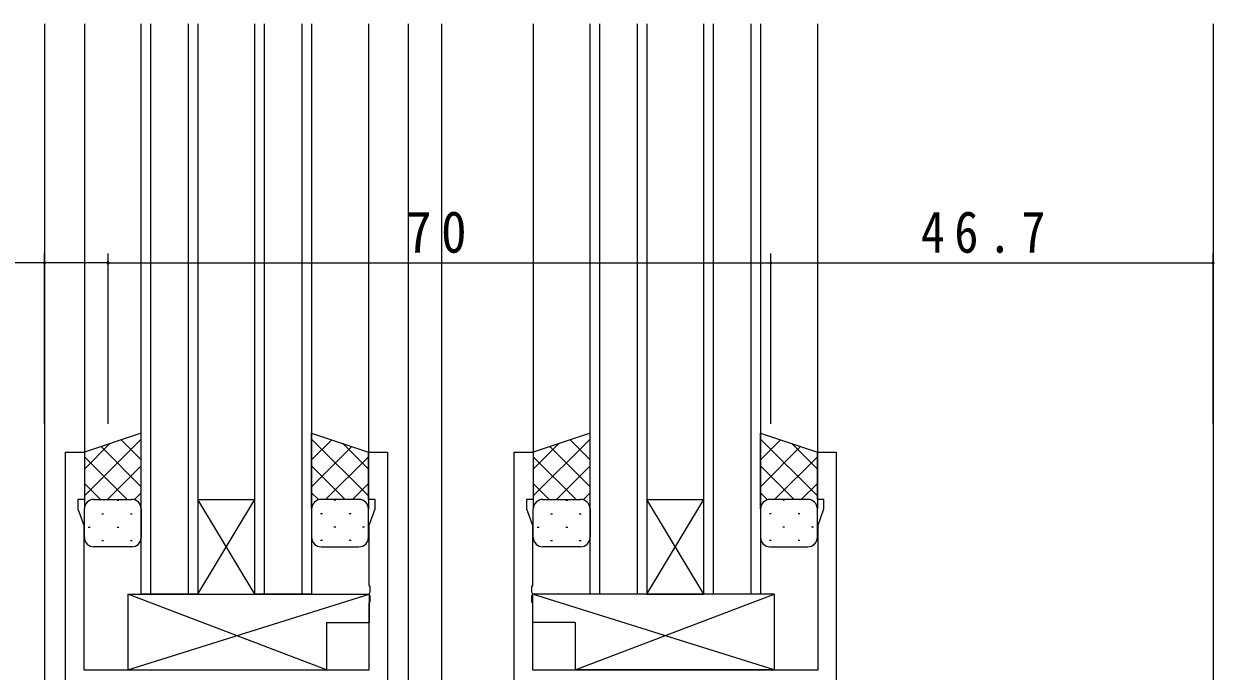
# Model space of a CAD drawing. Units: millimetres on the paper. Extents: x -397 to 397, y -282 to 282.
# Drawn here: x -316.1 to -190.4, y -97.8 to -29.4 of the extents above; entities that cross this region are included whole.
import ezdxf

# ---------------------------------------------------------------- set-up
doc = ezdxf.new("R2010")
doc.units = ezdxf.units.MM
for name, color, linetype, lineweight in [('0-3_YKK_11', 7, 'Continuous', 18), ('0-4_YKK_12', 2, 'Continuous', 18), ('0-5_YKK_13', 4, 'Continuous', 18), ('0-6_YKK_D', 6, 'Continuous', 18)]:
    doc.layers.add(name, color=color, linetype=linetype, lineweight=lineweight)
doc.styles.add('ＭＳ ゴシック', font='')
doc.styles.get('ＭＳ ゴシック').set_extended_font_data('MS Gothic')

msp = doc.modelspace()

# ---------------------------------------------------------------- linework, layer by layer
at = {"layer": '0-3_YKK_11'}
for p, q in [((-311.708, -74.688), (-309.708, -74.688)), ((-311.708, -99.688), (-311.708, -74.688)), ((-309.708, -74.688), (-309.708, -79.688)), ((-279.708, -74.688), (-277.708, -74.688)), ((-279.708, -79.688), (-279.708, -74.688)), ((-277.708, -74.688), (-277.708, -165.688)), ((-264.308, -74.688), (-262.308, -74.688)), ((-264.308, -165.688), (-264.308, -74.688)), ((-262.308, -74.688), (-262.308, -79.688)), ((-232.308, -74.688), (-230.308, -74.688)), ((-232.308, -79.688), (-232.308, -74.688)), ((-230.308, -74.688), (-230.308, -116.688)), ((-310.408, -79.688), (-310.408, -80.688)), ((-309.708, -79.688), (-310.408, -79.688)), ((-279.008, -79.688), (-279.708, -79.688)), ((-279.008, -80.688), (-279.008, -79.688)), ((-263.008, -79.688), (-263.008, -80.688)), ((-262.308, -79.688), (-263.008, -79.688)), ((-231.608, -79.688), (-232.308, -79.688)), ((-231.608, -80.688), (-231.608, -79.688)), ((-310.408, -80.688), (-309.778, -82.419)), ((-279.638, -82.419), (-279.008, -80.688)), ((-263.008, -80.688), (-262.378, -82.419)), ((-232.238, -82.419), (-231.608, -80.688)), ((-309.778, -82.419), (-309.778, -97.688)), ((-279.638, -88.729), (-279.638, -82.419)), ((-262.378, -82.419), (-262.378, -88.729)), ((-232.238, -97.688), (-232.238, -82.419)), ((-279.518, -88.913), (-279.638, -88.729)), ((-279.518, -89.463), (-279.518, -88.913)), ((-262.378, -88.729), (-262.498, -88.913)), ((-262.498, -88.913), (-262.498, -89.463)), ((-279.638, -89.646), (-279.518, -89.463)), ((-279.638, -89.729), (-279.638, -89.646)), ((-279.518, -89.913), (-279.638, -89.729)), ((-279.638, -90.646), (-279.518, -90.463)), ((-279.518, -90.463), (-279.518, -89.913)), ((-262.498, -89.463), (-262.378, -89.646)), ((-262.378, -89.729), (-262.498, -89.913)), ((-262.498, -89.913), (-262.498, -90.463)), ((-262.498, -90.463), (-262.378, -90.646)), ((-262.378, -89.646), (-262.378, -89.729)), ((-279.638, -97.688), (-279.638, -90.646)), ((-262.378, -90.646), (-262.378, -97.688)), ((-309.778, -97.688), (-279.638, -97.688)), ((-262.378, -97.688), (-232.238, -97.688))]:
    msp.add_line(p, q, dxfattribs=at)
at = {"layer": '0-4_YKK_12'}
for p, q in [((-313.908, -29.438), (-313.908, -99.688)), ((-309.708, -29.438), (-309.708, -75.187)), ((-303.708, -89.688), (-303.708, -29.438)), ((-302.708, -29.438), (-302.708, -89.688)), ((-298.708, -89.688), (-298.708, -29.438)), ((-297.708, -29.438), (-297.708, -89.688)), ((-291.708, -89.688), (-291.708, -29.438)), ((-290.708, -29.438), (-290.708, -89.688)), ((-286.708, -89.688), (-286.708, -29.438)), ((-285.708, -29.438), (-285.708, -89.688)), ((-279.708, -29.438), (-279.708, -75.188)), ((-275.508, -29.438), (-275.508, -165.688)), ((-272.008, -29.438), (-272.008, -165.688)), ((-262.308, -29.438), (-262.308, -75.187)), ((-256.308, -89.688), (-256.308, -29.438)), ((-255.308, -29.438), (-255.308, -89.688)), ((-251.308, -89.688), (-251.308, -29.438)), ((-250.308, -29.438), (-250.308, -89.688)), ((-244.308, -89.688), (-244.308, -29.438)), ((-243.308, -29.438), (-243.308, -89.688)), ((-239.308, -89.688), (-239.308, -29.438)), ((-238.308, -29.438), (-238.308, -89.688)), ((-232.308, -29.438), (-232.308, -75.188)), ((-190.508, -29.438), (-190.508, -116.688)), ((-291.708, -89.688), (-297.708, -79.688)), ((-297.708, -89.688), (-291.708, -79.688)), ((-297.708, -79.688), (-291.708, -79.688)), ((-244.308, -89.688), (-250.308, -79.688)), ((-250.308, -89.688), (-244.308, -79.688)), ((-250.308, -79.688), (-244.308, -79.688)), ((-297.708, -89.688), (-303.708, -89.688)), ((-297.708, -89.688), (-291.708, -89.688)), ((-285.708, -89.688), (-291.708, -89.688)), ((-250.308, -89.688), (-256.308, -89.688)), ((-250.308, -89.688), (-244.308, -89.688)), ((-238.308, -89.688), (-244.308, -89.688))]:
    msp.add_line(p, q, dxfattribs=at)
at = {"layer": '0-5_YKK_13'}
for p, q in [((-303.708, -72.688), (-309.708, -74.688)), ((-303.708, -80.688), (-303.708, -72.688)), ((-285.708, -72.688), (-279.708, -74.688)), ((-285.708, -80.688), (-285.708, -72.688)), ((-256.308, -72.688), (-262.308, -74.688)), ((-256.308, -80.688), (-256.308, -72.688)), ((-238.308, -72.688), (-232.308, -74.688)), ((-238.308, -80.688), (-238.308, -72.688)), ((-309.708, -79.319), (-303.708, -73.319)), ((-309.708, -76.491), (-307.003, -73.786)), ((-303.708, -78.339), (-307.947, -74.101)), ((-303.708, -75.511), (-305.825, -73.393)), ((-279.708, -79.319), (-285.708, -73.319)), ((-285.708, -75.511), (-283.591, -73.393)), ((-285.708, -78.339), (-281.47, -74.101)), ((-279.708, -76.491), (-282.413, -73.786)), ((-262.308, -79.319), (-256.308, -73.319)), ((-262.308, -76.491), (-259.603, -73.786)), ((-256.308, -78.339), (-260.547, -74.101)), ((-256.308, -75.511), (-258.425, -73.393)), ((-232.308, -79.319), (-238.308, -73.319)), ((-238.308, -75.511), (-236.191, -73.393)), ((-238.308, -78.339), (-234.07, -74.101)), ((-232.308, -76.491), (-235.013, -73.786)), ((-309.708, -74.688), (-309.708, -80.688)), ((-305.188, -79.688), (-309.708, -75.168)), ((-284.228, -79.688), (-279.708, -75.168)), ((-279.708, -74.688), (-279.708, -80.688)), ((-262.308, -74.688), (-262.308, -80.688)), ((-257.788, -79.688), (-262.308, -75.168)), ((-236.828, -79.688), (-232.308, -75.168)), ((-232.308, -74.688), (-232.308, -80.688)), ((-307.248, -79.688), (-303.708, -76.148)), ((-282.168, -79.688), (-285.708, -76.148)), ((-259.848, -79.688), (-256.308, -76.148)), ((-234.768, -79.688), (-238.308, -76.148)), ((-308.016, -79.688), (-309.708, -77.996)), ((-304.453, -79.721), (-303.708, -78.976)), ((-284.964, -79.721), (-285.708, -78.976)), ((-281.4, -79.688), (-279.708, -77.996)), ((-260.616, -79.688), (-262.308, -77.996)), ((-257.053, -79.721), (-256.308, -78.976)), ((-237.564, -79.721), (-238.308, -78.976)), ((-234, -79.688), (-232.308, -77.996)), ((-309.123, -79.778), (-309.088, -79.778)), ((-308.708, -79.688), (-304.708, -79.688)), ((-308.708, -79.688), (-304.708, -79.688)), ((-306.258, -79.778), (-306.058, -79.778)), ((-280.708, -79.688), (-284.708, -79.688)), ((-280.708, -79.688), (-284.708, -79.688)), ((-283.158, -79.778), (-283.358, -79.778)), ((-280.294, -79.778), (-280.328, -79.778)), ((-261.723, -79.778), (-261.688, -79.778)), ((-261.308, -79.688), (-257.308, -79.688)), ((-261.308, -79.688), (-257.308, -79.688)), ((-258.858, -79.778), (-258.658, -79.778)), ((-233.308, -79.688), (-237.308, -79.688)), ((-233.308, -79.688), (-237.308, -79.688)), ((-235.758, -79.778), (-235.958, -79.778)), ((-232.894, -79.778), (-232.928, -79.778)), ((-309.708, -83.688), (-309.708, -80.688)), ((-307.873, -81.193), (-307.673, -81.193)), ((-304.843, -81.193), (-304.643, -81.193)), ((-303.708, -80.688), (-303.708, -83.688)), ((-285.708, -80.688), (-285.708, -83.688)), ((-284.573, -81.193), (-284.773, -81.193)), ((-281.543, -81.193), (-281.743, -81.193)), ((-279.708, -83.688), (-279.708, -80.688)), ((-262.308, -83.688), (-262.308, -80.688)), ((-260.473, -81.193), (-260.273, -81.193)), ((-257.443, -81.193), (-257.243, -81.193)), ((-256.308, -80.688), (-256.308, -83.688)), ((-238.308, -80.688), (-238.308, -83.688)), ((-237.173, -81.193), (-237.373, -81.193)), ((-234.143, -81.193), (-234.343, -81.193)), ((-232.308, -83.688), (-232.308, -80.688)), ((-309.288, -82.608), (-309.088, -82.608)), ((-306.258, -82.608), (-306.058, -82.608)), ((-283.158, -82.608), (-283.358, -82.608)), ((-280.128, -82.608), (-280.328, -82.608)), ((-261.888, -82.608), (-261.688, -82.608)), ((-258.858, -82.608), (-258.658, -82.608)), ((-235.758, -82.608), (-235.958, -82.608)), ((-232.728, -82.608), (-232.928, -82.608)), ((-307.873, -84.023), (-307.673, -84.023)), ((-304.843, -84.023), (-304.643, -84.023)), ((-284.573, -84.023), (-284.773, -84.023)), ((-281.543, -84.023), (-281.743, -84.023)), ((-260.473, -84.023), (-260.273, -84.023)), ((-257.443, -84.023), (-257.243, -84.023)), ((-237.173, -84.023), (-237.373, -84.023)), ((-234.143, -84.023), (-234.343, -84.023)), ((-304.708, -84.688), (-308.708, -84.688)), ((-284.708, -84.688), (-280.708, -84.688)), ((-257.308, -84.688), (-261.308, -84.688)), ((-237.308, -84.688), (-233.308, -84.688)), ((-284.134, -97.688), (-305.134, -89.688)), ((-305.134, -89.688), (-279.638, -89.688)), ((-305.134, -89.688), (-305.134, -97.688)), ((-236.882, -89.688), (-262.378, -89.688)), ((-257.882, -97.688), (-236.882, -89.688)), ((-236.882, -89.688), (-236.882, -97.688)), ((-284.134, -92.688), (-279.638, -92.688)), ((-284.134, -92.688), (-284.134, -97.688)), ((-257.882, -92.688), (-262.378, -92.688)), ((-257.882, -92.688), (-257.882, -97.688)), ((-305.134, -97.688), (-284.134, -97.688)), ((-236.882, -97.688), (-257.882, -97.688))]:
    msp.add_line(p, q, dxfattribs=at)
for points in [[(-305.134, -97.688), (-279.638, -89.688), (-279.638, -92.688)], [(-236.882, -97.688), (-262.378, -89.688), (-262.378, -92.688)]]:
    msp.add_lwpolyline(points, dxfattribs=at)
for centre, start, end in [((-308.708, -80.688), 89.9999, 179.9999), ((-308.708, -80.688), 89.9999, 179.9999), ((-304.708, -80.688), 359.9999, 89.9999), ((-304.708, -80.688), 359.9999, 89.9999), ((-284.708, -80.688), 90.0001, 180.0001), ((-284.708, -80.688), 90.0001, 180.0001), ((-280.708, -80.688), 0.0001, 90.0001), ((-280.708, -80.688), 0.0001, 90.0001), ((-261.308, -80.688), 89.9999, 179.9999), ((-261.308, -80.688), 89.9999, 179.9999), ((-257.308, -80.688), 359.9999, 89.9999), ((-257.308, -80.688), 359.9999, 89.9999), ((-237.308, -80.688), 90.0001, 180.0001), ((-237.308, -80.688), 90.0001, 180.0001), ((-233.308, -80.688), 0.0001, 90.0001), ((-233.308, -80.688), 0.0001, 90.0001), ((-308.708, -83.688), 179.9999, 269.9999), ((-304.708, -83.688), 269.9999, 359.9999), ((-284.708, -83.688), 180.0001, 270.0001), ((-280.708, -83.688), 270.0001, 0.0001), ((-261.308, -83.688), 179.9999, 269.9999), ((-257.308, -83.688), 269.9999, 359.9999), ((-237.308, -83.688), 180.0001, 270.0001), ((-233.308, -83.688), 270.0001, 0.0001)]:
    msp.add_arc(centre, 1, start, end, dxfattribs=at)
at = {"layer": '0-6_YKK_D'}
for p, q in [((-313.908, -71.688), (-313.908, -53.688)), ((-307.208, -71.688), (-307.208, -53.688)), ((-307.208, -71.688), (-307.208, -53.688)), ((-237.208, -71.688), (-237.208, -53.688)), ((-237.208, -71.688), (-237.208, -53.688)), ((-190.508, -71.688), (-190.508, -53.688)), ((-313.908, -54.688), (-328.808, -54.688)), ((-307.208, -54.688), (-313.908, -54.688)), ((-307.208, -54.688), (-237.208, -54.688)), ((-237.208, -54.688), (-190.508, -54.688))]:
    msp.add_line(p, q, dxfattribs=at)
for centre, start, end in [((-313.908, -54.688), 0, 180), ((-313.908, -54.688), 180, 0), ((-307.208, -54.688), 0, 180), ((-307.208, -54.688), 0, 180), ((-307.208, -54.688), 180, 0), ((-307.208, -54.688), 180, 0), ((-237.208, -54.688), 0, 180), ((-237.208, -54.688), 0, 180), ((-237.208, -54.688), 180, 0), ((-237.208, -54.688), 180, 0), ((-190.508, -54.688), 0, 180), ((-190.508, -54.688), 180, 0)]:
    msp.add_arc(centre, 0.106, start, end, dxfattribs=at)

# ---------------------------------------------------------------- texts
at = {"layer": '0-6_YKK_D', "color": 7, "char_height": 4.399, "attachment_point": 7, "style": 'ＭＳ ゴシック'}
for s, insert in [('\\T1.37;\\W0.9;70', (-275.728, -53.688)), ('\\T1.39;\\W0.85;46.7', (-221.378, -53.688))]:
    msp.add_mtext(s, dxfattribs=dict(at, insert=insert))

doc.saveas('drawing.dxf')
